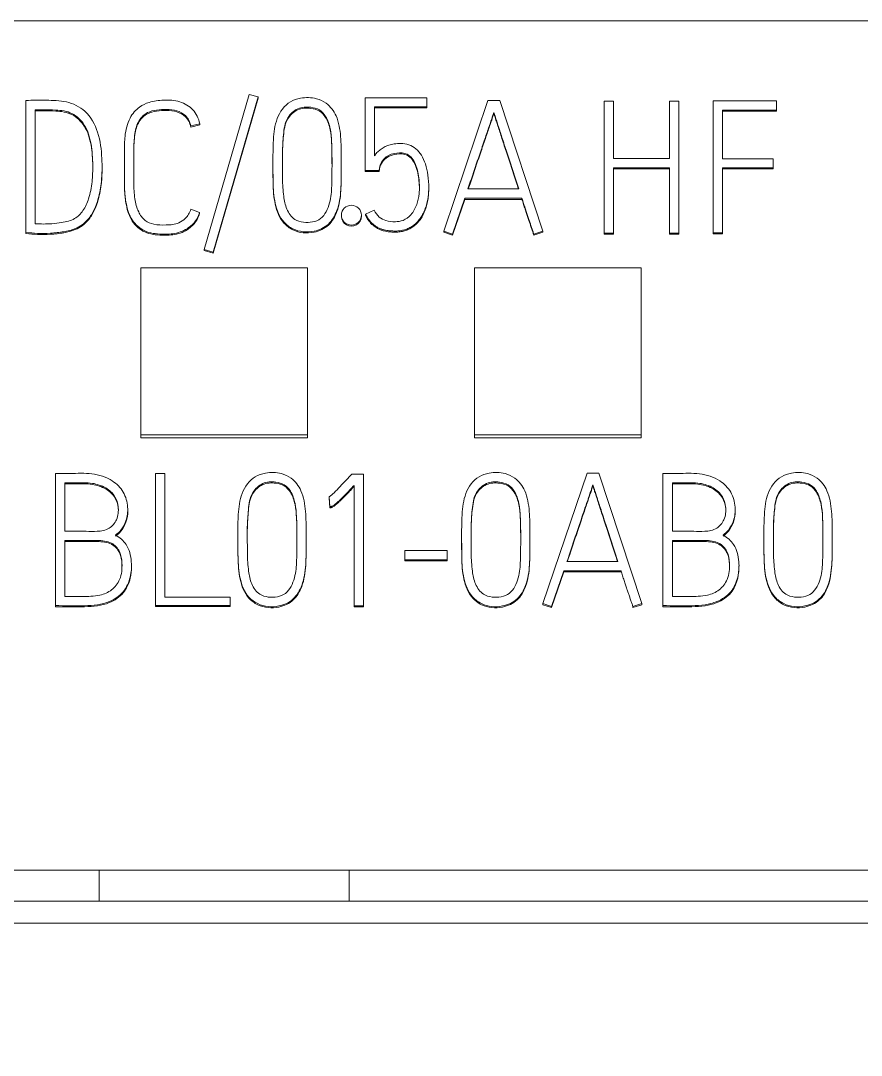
# Model space of a CAD drawing. Header units: millimetres. Extents: x 1359 to 3577, y 1333 to 3557.
# Drawn here: x 2816.33 to 2826.41, y 3317.68 to 3330.08 of the extents above; entities that cross this region are included whole.
import ezdxf

# ---------------------------------------------------------------- set-up
doc = ezdxf.new("R2010")
doc.units = ezdxf.units.MM
doc.set_wipeout_variables(frame=1)
doc.layers.add('000-PI-Oprema', color=30, linetype='Continuous', lineweight=5)
doc.layers.add('002-PI-Kabelska kanalica', color=150, linetype='Continuous')

# ---------------------------------------------------------------- blocks, each defined once
blk = doc.blocks.new('S7-1500 DQ HF - 6ES7522-1BL01-0AB0')
blk.add_wipeout([(0, 147), (34.8, 147), (34.8, 0), (0, 0)])
at = {"layer": '000-PI-Oprema', "color": 0, "linetype": 'ByBlock', "lineweight": 0}
for p, q in [((29.8, 147), (5, 147)), ((17.7, 146.116), (17.161, 144.256)), ((17.27, 144.226), (17.809, 146.086)), ((17.27, 144.213), (17.809, 146.073)), ((17.809, 146.086), (17.7, 146.116)), ((17.809, 146.086), (17.809, 146.073)), ((19.091, 146.076), (19.83, 146.076)), ((19.091, 145.205), (19.091, 146.076)), ((19.83, 146.076), (19.83, 145.966)), ((15.022, 146.044), (15.022, 144.463)), ((19.202, 145.966), (19.202, 145.381)), ((19.83, 145.966), (19.202, 145.966)), ((19.83, 145.954), (19.202, 145.954)), ((19.83, 145.966), (19.83, 145.954)), ((20.562, 146.042), (20.032, 144.477)), ((20.704, 146.042), (20.562, 146.042)), ((21.221, 144.477), (20.704, 146.042)), ((21.956, 146.037), (21.956, 144.454)), ((22.067, 146.037), (21.956, 146.037)), ((22.067, 145.35), (22.067, 146.037)), ((22.85, 146.037), (22.737, 146.037)), ((22.737, 146.037), (22.737, 145.35)), ((22.85, 144.454), (22.85, 146.037)), ((23.261, 146.039), (23.261, 144.457)), ((24.022, 146.039), (23.261, 146.039)), ((24.022, 145.927), (24.022, 146.039)), ((15.135, 145.931), (15.135, 144.567)), ((20.633, 145.901), (20.633, 145.888)), ((23.374, 145.346), (23.374, 145.927)), ((23.374, 145.927), (24.022, 145.927)), ((23.374, 145.914), (24.022, 145.914)), ((24.022, 145.927), (24.022, 145.914)), ((17.108, 145.764), (16.999, 145.738)), ((17.108, 145.751), (16.999, 145.725)), ((16.999, 145.738), (16.999, 145.725)), ((17.108, 145.764), (17.108, 145.751)), ((16.204, 145.403), (16.204, 145.39)), ((17.985, 145.332), (17.985, 145.32)), ((22.737, 145.35), (22.067, 145.35)), ((23.982, 145.346), (23.374, 145.346)), ((23.982, 145.236), (23.982, 145.346)), ((15.936, 145.226), (15.936, 145.239)), ((16.204, 145.268), (16.204, 145.28)), ((18.804, 145.289), (18.804, 145.301)), ((19.091, 145.205), (19.091, 145.192)), ((19.259, 145.205), (19.091, 145.205)), ((19.259, 145.205), (19.259, 145.192)), ((22.067, 145.238), (22.737, 145.238)), ((22.067, 144.454), (22.067, 145.238)), ((22.067, 145.225), (22.737, 145.225)), ((22.737, 145.238), (22.737, 144.454)), ((23.374, 144.457), (23.374, 145.236)), ((23.374, 145.236), (23.982, 145.236)), ((23.374, 145.223), (23.982, 145.223)), ((23.982, 145.236), (23.982, 145.223)), ((16.204, 145.103), (16.204, 145.09)), ((19.259, 145.192), (19.091, 145.192)), ((19.852, 144.986), (19.852, 144.999)), ((20.933, 144.983), (20.323, 144.983)), ((20.138, 144.441), (20.285, 144.871)), ((20.138, 144.429), (20.285, 144.858)), ((20.285, 144.871), (20.285, 144.858)), ((20.285, 144.871), (20.97, 144.871)), ((20.285, 144.858), (20.97, 144.858)), ((20.97, 144.871), (20.97, 144.858)), ((17.001, 144.741), (17.105, 144.703)), ((19.095, 144.683), (19.197, 144.729)), ((17.105, 144.703), (17.105, 144.691)), ((18.805, 144.669), (18.805, 144.656)), ((19.046, 144.656), (19.046, 144.669)), ((19.095, 144.683), (19.095, 144.67)), ((15.022, 144.463), (15.022, 144.451)), ((20.032, 144.477), (20.032, 144.464)), ((20.032, 144.477), (20.138, 144.441)), ((20.032, 144.464), (20.138, 144.429)), ((21.113, 144.441), (21.221, 144.477)), ((21.113, 144.429), (21.221, 144.464)), ((21.221, 144.477), (21.221, 144.464)), ((20.138, 144.441), (20.138, 144.429)), ((21.113, 144.441), (21.113, 144.429)), ((21.956, 144.454), (22.067, 144.454)), ((21.956, 144.454), (21.956, 144.442)), ((21.956, 144.442), (22.067, 144.442)), ((22.067, 144.454), (22.067, 144.442)), ((22.737, 144.454), (22.737, 144.442)), ((22.737, 144.454), (22.85, 144.454)), ((22.737, 144.442), (22.85, 144.442)), ((22.85, 144.454), (22.85, 144.442)), ((23.261, 144.457), (23.374, 144.457)), ((23.261, 144.457), (23.261, 144.444)), ((23.261, 144.444), (23.374, 144.444)), ((23.374, 144.457), (23.374, 144.444)), ((17.161, 144.256), (17.27, 144.226)), ((17.161, 144.256), (17.161, 144.244)), ((17.161, 144.244), (17.27, 144.213)), ((17.27, 144.226), (17.27, 144.213)), ((16.4, 144.036), (16.4, 142.037)), ((18.4, 144.036), (16.4, 144.036)), ((18.4, 142.037), (18.4, 144.036)), ((20.4, 144.036), (20.4, 142.037)), ((22.4, 144.036), (20.4, 144.036)), ((22.4, 142.037), (22.4, 144.036)), ((16.4, 142.037), (16.4, 141.999)), ((16.4, 142.037), (18.4, 142.037)), ((16.4, 141.999), (18.4, 141.999)), ((18.4, 142.037), (18.4, 141.999)), ((20.4, 142.037), (20.4, 141.999)), ((20.4, 142.037), (22.4, 142.037)), ((20.4, 141.999), (22.4, 141.999)), ((22.4, 142.037), (22.4, 141.999)), ((15.376, 139.989), (15.376, 141.574)), ((16.576, 141.574), (16.576, 139.991)), ((16.687, 141.574), (16.576, 141.574)), ((16.687, 140.092), (16.687, 141.574)), ((18.929, 141.567), (19.069, 141.567)), ((19.069, 141.567), (19.069, 139.987)), ((21.75, 141.578), (21.219, 140.013)), ((21.892, 141.578), (21.75, 141.578)), ((22.409, 140.013), (21.892, 141.578)), ((22.659, 139.989), (22.659, 141.574)), ((15.489, 141.461), (15.489, 140.88)), ((18.958, 139.987), (18.958, 141.431)), ((21.821, 141.437), (21.821, 141.424)), ((22.773, 141.461), (22.773, 140.88)), ((18.66, 141.292), (18.66, 141.28)), ((18.667, 141.175), (18.66, 141.292)), ((18.667, 141.162), (18.66, 141.28)), ((16.244, 141.125), (16.244, 141.146)), ((18.667, 141.175), (18.667, 141.162)), ((23.527, 141.125), (23.527, 141.146)), ((15.489, 140.77), (15.489, 140.099)), ((17.564, 140.84), (17.564, 140.827)), ((18.383, 140.796), (18.383, 140.809)), ((20.247, 140.84), (20.247, 140.827)), ((21.066, 140.796), (21.066, 140.809)), ((22.773, 140.77), (22.773, 140.099)), ((23.871, 140.84), (23.871, 140.827)), ((24.69, 140.796), (24.69, 140.809)), ((19.566, 140.651), (19.566, 140.539)), ((20.072, 140.651), (19.566, 140.651)), ((20.072, 140.539), (20.072, 140.651)), ((19.566, 140.539), (20.072, 140.539)), ((19.566, 140.539), (19.566, 140.526)), ((19.566, 140.526), (20.072, 140.526)), ((20.072, 140.539), (20.072, 140.526)), ((22.12, 140.519), (21.51, 140.519)), ((16.289, 140.453), (16.289, 140.466)), ((21.326, 139.978), (21.472, 140.407)), ((21.326, 139.965), (21.472, 140.394)), ((21.472, 140.407), (21.472, 140.394)), ((21.472, 140.407), (22.158, 140.407)), ((21.472, 140.394), (22.158, 140.394)), ((22.158, 140.407), (22.158, 140.394)), ((23.572, 140.453), (23.572, 140.466)), ((17.47, 140.092), (16.687, 140.092)), ((17.47, 139.991), (17.47, 140.092)), ((21.219, 140.013), (21.219, 140)), ((21.219, 140.013), (21.326, 139.978)), ((21.219, 140), (21.326, 139.965)), ((22.3, 139.978), (22.409, 140.013)), ((22.3, 139.965), (22.409, 140)), ((22.409, 140.013), (22.409, 140)), ((15.376, 139.989), (15.376, 139.976)), ((16.576, 139.991), (16.576, 139.978)), ((16.576, 139.991), (17.47, 139.991)), ((16.576, 139.978), (17.47, 139.978)), ((17.47, 139.991), (17.47, 139.978)), ((18.958, 139.987), (18.958, 139.974)), ((19.069, 139.987), (18.958, 139.987)), ((19.069, 139.974), (18.958, 139.974)), ((19.069, 139.987), (19.069, 139.974)), ((21.326, 139.978), (21.326, 139.965)), ((22.298, 139.972), (22.3, 139.965)), ((22.3, 139.978), (22.3, 139.965)), ((22.659, 139.989), (22.659, 139.976)), ((29.8, 136.817), (5, 136.817)), ((15.9, 136.817), (15.9, 136.449)), ((18.9, 136.817), (18.9, 136.449)), ((29.9, 136.449), (4.9, 136.449)), ((29.9, 136.185), (4.9, 136.185))]:
    blk.add_line(p, q, dxfattribs=at)
blk.add_ellipse((18.925, 144.669), major_axis=(-0.12, 0), ratio=0.991902, dxfattribs=at)
blk.add_ellipse((18.925, 144.656), major_axis=(-0.12, 0), ratio=0.991902, start_param=0, end_param=3.141593, dxfattribs=at)
for points, knots in [([(18.315, 146.071), (18.272, 146.063), (18.148, 146.022), (18.014, 145.83), (17.982, 145.533), (17.986, 145.236), (17.985, 144.981), (18.015, 144.771), (18.075, 144.606), (18.257, 144.472), (18.46, 144.453), (18.663, 144.548), (18.773, 144.741), (18.804, 144.975), (18.804, 145.23), (18.805, 145.484), (18.793, 145.697), (18.741, 145.882), (18.649, 146.008), (18.489, 146.08), (18.379, 146.082), (18.315, 146.071)], [0, 0, 0, 0, 0.03125, 0.09375, 0.15625, 0.25, 0.3125, 0.34375, 0.40625, 0.4375, 0.5, 0.546875, 0.59375, 0.65625, 0.71875, 0.78125, 0.84375, 0.875, 0.921875, 0.953125, 1, 1, 1, 1]), ([(15.022, 144.463), (15.069, 144.457), (15.167, 144.449), (15.319, 144.45), (15.471, 144.467), (15.632, 144.505), (15.766, 144.599), (15.845, 144.735), (15.901, 144.889), (15.937, 145.094), (15.938, 145.362), (15.905, 145.657), (15.763, 145.925), (15.513, 146.045), (15.265, 146.045), (15.103, 146.048), (15.022, 146.044)], [0, 0, 0, 0, 0.048928, 0.10152, 0.156673, 0.206259, 0.270351, 0.31956, 0.366981, 0.439378, 0.534587, 0.645045, 0.746603, 0.832762, 0.916147, 1, 1, 1, 1]), ([(17.105, 144.703), (17.098, 144.678), (17.072, 144.615), (16.986, 144.514), (16.833, 144.443), (16.643, 144.438), (16.443, 144.459), (16.282, 144.604), (16.22, 144.8), (16.201, 145.009), (16.205, 145.22), (16.204, 145.425), (16.206, 145.63), (16.249, 145.824), (16.366, 145.965), (16.513, 146.033), (16.679, 146.053), (16.867, 146.044), (17.041, 145.942), (17.093, 145.832), (17.108, 145.764)], [0, 0, 0, 0, 0.023749, 0.063372, 0.118592, 0.172501, 0.236244, 0.297229, 0.359591, 0.421629, 0.490644, 0.554667, 0.610982, 0.680492, 0.733777, 0.772528, 0.826559, 0.886213, 0.942216, 1, 1, 1, 1]), ([(18.541, 145.93), (18.511, 145.948), (18.423, 145.971), (18.277, 145.963), (18.134, 145.829), (18.109, 145.63), (18.096, 145.424), (18.099, 145.246), (18.099, 145.071), (18.108, 144.913), (18.141, 144.74), (18.225, 144.615), (18.385, 144.57), (18.577, 144.597), (18.678, 144.818), (18.693, 145.055), (18.693, 145.304), (18.692, 145.531), (18.676, 145.707), (18.633, 145.842), (18.571, 145.911), (18.541, 145.93)], [0, 0, 0, 0, 0.03125, 0.078125, 0.125, 0.1875, 0.25, 0.3125, 0.34375, 0.40625, 0.453125, 0.5, 0.53125, 0.59375, 0.65625, 0.71875, 0.8125, 0.875, 0.921875, 0.96875, 1, 1, 1, 1]), ([(18.541, 145.917), (18.511, 145.936), (18.423, 145.958), (18.277, 145.951), (18.134, 145.816), (18.109, 145.618), (18.099, 145.454), (18.098, 145.357), (18.098, 145.33)], [0, 0, 0, 0, 0.114194, 0.285486, 0.456777, 0.685166, 0.913555, 1, 1, 1, 1]), ([(15.135, 144.567), (15.201, 144.562), (15.307, 144.562), (15.466, 144.581), (15.607, 144.611), (15.72, 144.725), (15.786, 144.88), (15.822, 145.067), (15.827, 145.287), (15.814, 145.519), (15.747, 145.746), (15.585, 145.907), (15.393, 145.933), (15.246, 145.931), (15.164, 145.932), (15.135, 145.931)], [0, 0, 0, 0, 0.085013, 0.135874, 0.205821, 0.265138, 0.333279, 0.422662, 0.50952, 0.618636, 0.722487, 0.80996, 0.894466, 0.962458, 1, 1, 1, 1]), ([(15.825, 145.221), (15.825, 145.233), (15.824, 145.33), (15.814, 145.506), (15.747, 145.733), (15.585, 145.894), (15.393, 145.921), (15.246, 145.918), (15.164, 145.919), (15.135, 145.919)], [0, 0, 0, 0, 0.030851, 0.246457, 0.451657, 0.624495, 0.791473, 0.92582, 1, 1, 1, 1]), ([(16.999, 145.738), (16.988, 145.789), (16.952, 145.865), (16.833, 145.93), (16.711, 145.938), (16.592, 145.932), (16.469, 145.905), (16.365, 145.801), (16.32, 145.635), (16.317, 145.454), (16.318, 145.258), (16.316, 145.065), (16.321, 144.875), (16.362, 144.717), (16.441, 144.599), (16.567, 144.55), (16.706, 144.55), (16.841, 144.559), (16.949, 144.634), (16.986, 144.696), (17.001, 144.741)], [0, 0, 0, 0, 0.052928, 0.097969, 0.144851, 0.190624, 0.232935, 0.284925, 0.348337, 0.424764, 0.49245, 0.572241, 0.64631, 0.708712, 0.757514, 0.801091, 0.856423, 0.915681, 0.949914, 1, 1, 1, 1]), ([(16.999, 145.725), (16.988, 145.776), (16.952, 145.852), (16.833, 145.917), (16.711, 145.926), (16.592, 145.919), (16.469, 145.892), (16.365, 145.789), (16.32, 145.623), (16.317, 145.441), (16.318, 145.271), (16.317, 145.167), (16.317, 145.122)], [0, 0, 0, 0, 0.097342, 0.180178, 0.266401, 0.350584, 0.428399, 0.524015, 0.640638, 0.781197, 0.905681, 1, 1, 1, 1]), ([(18.693, 145.243), (18.693, 145.27), (18.693, 145.369), (18.692, 145.518), (18.676, 145.694), (18.633, 145.83), (18.571, 145.899), (18.541, 145.917)], [0, 0, 0, 0, 0.115044, 0.410029, 0.631268, 0.852507, 1, 1, 1, 1]), ([(20.323, 144.983), (20.333, 145.015), (20.355, 145.081), (20.389, 145.179), (20.422, 145.278), (20.455, 145.375), (20.487, 145.468), (20.517, 145.556), (20.545, 145.638), (20.57, 145.712), (20.592, 145.777), (20.61, 145.831), (20.623, 145.871), (20.63, 145.892), (20.633, 145.901)], [0, 0, 0, 0, 0.106118, 0.213594, 0.322428, 0.429305, 0.530911, 0.627246, 0.716632, 0.797389, 0.869519, 0.929228, 0.972722, 1, 1, 1, 1]), ([(20.327, 144.983), (20.336, 145.011), (20.357, 145.072), (20.389, 145.167), (20.422, 145.266), (20.455, 145.363), (20.487, 145.456), (20.517, 145.544), (20.545, 145.625), (20.57, 145.699), (20.592, 145.764), (20.61, 145.818), (20.623, 145.858), (20.63, 145.88), (20.633, 145.888)], [0, 0, 0, 0, 0.09357, 0.202554, 0.312916, 0.421294, 0.524326, 0.622014, 0.712654, 0.794544, 0.867687, 0.928234, 0.972339, 1, 1, 1, 1]), ([(20.633, 145.901), (20.636, 145.892), (20.643, 145.871), (20.656, 145.831), (20.673, 145.777), (20.694, 145.712), (20.718, 145.638), (20.745, 145.556), (20.774, 145.468), (20.804, 145.375), (20.836, 145.278), (20.869, 145.179), (20.901, 145.081), (20.922, 145.015), (20.933, 144.983)], [0, 0, 0, 0, 0.027336, 0.070868, 0.130595, 0.202708, 0.283396, 0.372662, 0.4689, 0.570509, 0.677489, 0.786433, 0.893936, 1, 1, 1, 1]), ([(20.633, 145.888), (20.636, 145.88), (20.643, 145.858), (20.656, 145.818), (20.673, 145.764), (20.694, 145.699), (20.718, 145.625), (20.745, 145.544), (20.774, 145.456), (20.804, 145.363), (20.836, 145.266), (20.869, 145.167), (20.9, 145.072), (20.92, 145.011), (20.929, 144.983)], [0, 0, 0, 0, 0.02772, 0.071862, 0.132428, 0.205553, 0.287375, 0.377893, 0.475483, 0.578518, 0.686999, 0.797473, 0.906485, 1, 1, 1, 1]), ([(19.202, 145.381), (19.206, 145.387), (19.216, 145.4), (19.232, 145.419), (19.25, 145.436), (19.271, 145.453), (19.293, 145.469), (19.317, 145.484), (19.344, 145.497), (19.373, 145.508), (19.405, 145.517), (19.44, 145.524), (19.477, 145.528), (19.536, 145.53), (19.616, 145.519), (19.704, 145.469), (19.771, 145.387), (19.819, 145.278), (19.847, 145.143), (19.854, 145.019), (19.85, 144.916), (19.84, 144.845), (19.823, 144.779), (19.801, 144.718), (19.774, 144.664), (19.741, 144.616), (19.704, 144.574), (19.662, 144.54), (19.615, 144.512), (19.564, 144.493), (19.51, 144.481), (19.467, 144.478), (19.433, 144.479), (19.409, 144.48), (19.38, 144.482), (19.349, 144.485), (19.316, 144.493), (19.282, 144.503), (19.247, 144.518), (19.213, 144.539), (19.179, 144.564), (19.147, 144.596), (19.118, 144.637), (19.103, 144.667), (19.095, 144.683)], [0, 0, 0, 0, 0.010575, 0.021534, 0.032937, 0.044729, 0.056875, 0.069452, 0.0826, 0.096505, 0.111279, 0.126985, 0.143702, 0.161538, 0.205913, 0.248141, 0.293825, 0.346182, 0.40699, 0.478261, 0.512629, 0.544859, 0.575282, 0.604004, 0.631084, 0.6569, 0.681684, 0.705765, 0.729734, 0.753772, 0.778045, 0.803118, 0.812005, 0.822876, 0.835737, 0.849942, 0.864952, 0.880894, 0.897668, 0.915306, 0.934053, 0.954105, 0.975931, 1, 1, 1, 1]), ([(19.197, 144.729), (19.213, 144.696), (19.251, 144.645), (19.345, 144.595), (19.445, 144.587), (19.555, 144.601), (19.652, 144.675), (19.714, 144.793), (19.745, 144.938), (19.739, 145.102), (19.711, 145.268), (19.616, 145.415), (19.464, 145.421), (19.351, 145.385), (19.275, 145.301), (19.26, 145.242), (19.259, 145.205)], [0, 0, 0, 0, 0.059022, 0.110017, 0.175174, 0.228533, 0.294979, 0.374406, 0.452147, 0.547151, 0.653629, 0.744768, 0.81483, 0.893356, 0.941956, 1, 1, 1, 1]), ([(19.741, 144.983), (19.741, 145.016), (19.735, 145.111), (19.711, 145.255), (19.616, 145.402), (19.464, 145.408), (19.351, 145.372), (19.275, 145.288), (19.26, 145.229), (19.259, 145.192)], [0, 0, 0, 0, 0.110862, 0.319923, 0.498869, 0.636431, 0.790612, 0.886035, 1, 1, 1, 1]), ([(15.022, 144.451), (15.069, 144.445), (15.167, 144.436), (15.319, 144.437), (15.471, 144.455), (15.632, 144.492), (15.766, 144.587), (15.845, 144.723), (15.901, 144.876), (15.931, 145.045), (15.936, 145.171), (15.936, 145.226)], [0, 0, 0, 0, 0.098443, 0.204258, 0.315227, 0.414995, 0.543949, 0.642959, 0.738369, 0.884032, 1, 1, 1, 1]), ([(17.985, 145.32), (17.985, 145.273), (17.986, 145.142), (17.985, 144.968), (18.015, 144.758), (18.075, 144.593), (18.257, 144.459), (18.46, 144.441), (18.663, 144.535), (18.773, 144.729), (18.804, 144.962), (18.804, 145.156), (18.804, 145.265), (18.804, 145.289)], [0, 0, 0, 0, 0.065476, 0.18556, 0.245602, 0.365686, 0.425728, 0.545812, 0.635875, 0.725938, 0.846022, 0.966106, 1, 1, 1, 1]), ([(17.105, 144.691), (17.098, 144.665), (17.072, 144.602), (16.986, 144.502), (16.833, 144.43), (16.643, 144.426), (16.443, 144.446), (16.282, 144.592), (16.22, 144.787), (16.205, 144.955), (16.204, 145.056), (16.204, 145.09)], [0, 0, 0, 0, 0.052439, 0.139927, 0.261857, 0.380889, 0.521635, 0.656293, 0.793992, 0.930972, 1, 1, 1, 1]), ([(19.852, 144.986), (19.852, 144.984), (19.852, 144.956), (19.85, 144.904), (19.84, 144.832), (19.823, 144.766), (19.801, 144.706), (19.774, 144.651), (19.741, 144.603), (19.704, 144.561), (19.662, 144.527), (19.615, 144.5), (19.564, 144.48), (19.51, 144.468), (19.467, 144.465), (19.433, 144.466), (19.409, 144.467), (19.38, 144.469), (19.349, 144.472), (19.316, 144.48), (19.282, 144.491), (19.247, 144.506), (19.213, 144.526), (19.179, 144.551), (19.147, 144.584), (19.118, 144.624), (19.103, 144.654), (19.095, 144.67)], [0, 0, 0, 0, 0.006507, 0.07195, 0.133322, 0.191255, 0.245946, 0.297513, 0.346671, 0.393864, 0.439719, 0.485361, 0.531134, 0.577354, 0.625098, 0.642021, 0.662722, 0.687212, 0.714261, 0.742843, 0.773199, 0.80514, 0.838725, 0.874425, 0.912607, 0.954167, 1, 1, 1, 1]), ([(20.97, 144.871), (20.977, 144.851), (20.989, 144.812), (21.007, 144.755), (21.024, 144.702), (21.041, 144.653), (21.056, 144.609), (21.071, 144.565), (21.086, 144.523), (21.1, 144.482), (21.108, 144.454), (21.113, 144.441)], [0, 0, 0, 0, 0.138948, 0.27018, 0.393699, 0.508312, 0.612826, 0.707241, 0.810993, 0.908573, 1, 1, 1, 1]), ([(20.97, 144.858), (20.977, 144.838), (20.989, 144.799), (21.007, 144.742), (21.024, 144.69), (21.041, 144.641), (21.056, 144.596), (21.071, 144.553), (21.086, 144.511), (21.1, 144.469), (21.108, 144.442), (21.113, 144.429)], [0, 0, 0, 0, 0.138948, 0.27018, 0.393699, 0.508312, 0.612826, 0.707241, 0.810993, 0.908573, 1, 1, 1, 1]), ([(15.376, 141.574), (15.435, 141.574), (15.581, 141.571), (15.814, 141.585), (16.049, 141.513), (16.204, 141.357), (16.254, 141.177), (16.236, 141.015), (16.173, 140.901), (16.122, 140.852), (16.097, 140.834)], [0, 0, 0, 0, 0.121799, 0.300471, 0.478612, 0.608153, 0.736749, 0.853072, 0.938599, 1, 1, 1, 1]), ([(17.894, 141.578), (17.851, 141.57), (17.727, 141.53), (17.593, 141.338), (17.561, 141.04), (17.565, 140.744), (17.565, 140.488), (17.594, 140.278), (17.654, 140.113), (17.836, 139.979), (18.039, 139.961), (18.242, 140.055), (18.352, 140.249), (18.383, 140.482), (18.383, 140.737), (18.384, 140.991), (18.372, 141.204), (18.32, 141.389), (18.228, 141.515), (18.068, 141.588), (17.958, 141.59), (17.894, 141.578)], [0, 0, 0, 0, 0.03125, 0.09375, 0.15625, 0.25, 0.3125, 0.34375, 0.40625, 0.4375, 0.5, 0.546875, 0.59375, 0.65625, 0.71875, 0.78125, 0.84375, 0.875, 0.921875, 0.953125, 1, 1, 1, 1]), ([(18.66, 141.292), (18.68, 141.308), (18.725, 141.348), (18.791, 141.417), (18.862, 141.493), (18.908, 141.543), (18.929, 141.567)], [0, 0, 0, 0, 0.194145, 0.465142, 0.75263, 1, 1, 1, 1]), ([(20.577, 141.578), (20.534, 141.57), (20.41, 141.53), (20.276, 141.338), (20.244, 141.04), (20.248, 140.744), (20.247, 140.488), (20.277, 140.278), (20.337, 140.113), (20.519, 139.979), (20.721, 139.961), (20.925, 140.055), (21.035, 140.249), (21.066, 140.482), (21.066, 140.737), (21.067, 140.991), (21.055, 141.204), (21.003, 141.389), (20.911, 141.515), (20.751, 141.588), (20.641, 141.59), (20.577, 141.578)], [0, 0, 0, 0, 0.03125, 0.09375, 0.15625, 0.25, 0.3125, 0.34375, 0.40625, 0.4375, 0.5, 0.546875, 0.59375, 0.65625, 0.71875, 0.78125, 0.84375, 0.875, 0.921875, 0.953125, 1, 1, 1, 1]), ([(22.659, 141.574), (22.719, 141.574), (22.865, 141.571), (23.097, 141.585), (23.332, 141.513), (23.487, 141.357), (23.537, 141.177), (23.519, 141.015), (23.456, 140.901), (23.405, 140.852), (23.381, 140.834)], [0, 0, 0, 0, 0.121799, 0.300471, 0.478612, 0.608153, 0.736749, 0.853072, 0.938599, 1, 1, 1, 1]), ([(24.201, 141.578), (24.158, 141.57), (24.034, 141.53), (23.9, 141.338), (23.868, 141.04), (23.872, 140.744), (23.871, 140.488), (23.901, 140.278), (23.961, 140.113), (24.143, 139.979), (24.345, 139.961), (24.549, 140.055), (24.659, 140.249), (24.69, 140.482), (24.69, 140.737), (24.691, 140.991), (24.679, 141.204), (24.626, 141.389), (24.535, 141.515), (24.375, 141.588), (24.264, 141.59), (24.201, 141.578)], [0, 0, 0, 0, 0.03125, 0.09375, 0.15625, 0.25, 0.3125, 0.34375, 0.40625, 0.4375, 0.5, 0.546875, 0.59375, 0.65625, 0.71875, 0.78125, 0.84375, 0.875, 0.921875, 0.953125, 1, 1, 1, 1]), ([(15.489, 140.88), (15.538, 140.88), (15.623, 140.88), (15.753, 140.881), (15.882, 140.876), (16.026, 140.899), (16.125, 141.022), (16.14, 141.165), (16.097, 141.308), (15.981, 141.413), (15.808, 141.468), (15.64, 141.46), (15.53, 141.462), (15.489, 141.461)], [0, 0, 0, 0, 0.089881, 0.159215, 0.241238, 0.333496, 0.41712, 0.515535, 0.593949, 0.688978, 0.794399, 0.924872, 1, 1, 1, 1]), ([(16.132, 141.124), (16.132, 141.137), (16.128, 141.192), (16.097, 141.295), (15.981, 141.401), (15.808, 141.455), (15.64, 141.447), (15.53, 141.449), (15.489, 141.449)], [0, 0, 0, 0, 0.046506, 0.200835, 0.387866, 0.595348, 0.852137, 1, 1, 1, 1]), ([(18.12, 141.437), (18.09, 141.456), (18.002, 141.478), (17.856, 141.471), (17.713, 141.336), (17.688, 141.138), (17.675, 140.931), (17.678, 140.754), (17.678, 140.579), (17.687, 140.42), (17.72, 140.247), (17.804, 140.123), (17.964, 140.077), (18.156, 140.105), (18.257, 140.325), (18.272, 140.562), (18.272, 140.811), (18.271, 141.038), (18.255, 141.214), (18.212, 141.35), (18.15, 141.419), (18.12, 141.437)], [0, 0, 0, 0, 0.03125, 0.078125, 0.125, 0.1875, 0.25, 0.3125, 0.34375, 0.40625, 0.453125, 0.5, 0.53125, 0.59375, 0.65625, 0.71875, 0.8125, 0.875, 0.921875, 0.96875, 1, 1, 1, 1]), ([(18.12, 141.424), (18.09, 141.443), (18.002, 141.466), (17.856, 141.458), (17.713, 141.324), (17.688, 141.125), (17.678, 140.961), (17.677, 140.864), (17.677, 140.838)], [0, 0, 0, 0, 0.114194, 0.285486, 0.456777, 0.685166, 0.913555, 1, 1, 1, 1]), ([(18.272, 140.75), (18.272, 140.778), (18.272, 140.876), (18.271, 141.026), (18.255, 141.201), (18.212, 141.337), (18.15, 141.406), (18.12, 141.424)], [0, 0, 0, 0, 0.115044, 0.410029, 0.631268, 0.852507, 1, 1, 1, 1]), ([(18.958, 141.431), (18.94, 141.411), (18.907, 141.376), (18.861, 141.328), (18.822, 141.288), (18.789, 141.256), (18.761, 141.231), (18.738, 141.21), (18.719, 141.196), (18.704, 141.185), (18.692, 141.18), (18.682, 141.177), (18.674, 141.176), (18.67, 141.175), (18.667, 141.175)], [0, 0, 0, 0, 0.200504, 0.370797, 0.510902, 0.6264, 0.722885, 0.800448, 0.861213, 0.907383, 0.939504, 0.963232, 0.983337, 1, 1, 1, 1]), ([(18.958, 141.418), (18.94, 141.399), (18.907, 141.363), (18.861, 141.315), (18.822, 141.276), (18.789, 141.244), (18.761, 141.218), (18.738, 141.198), (18.719, 141.183), (18.704, 141.173), (18.692, 141.167), (18.682, 141.164), (18.674, 141.163), (18.67, 141.162), (18.667, 141.162)], [0, 0, 0, 0, 0.200504, 0.370797, 0.510902, 0.6264, 0.722885, 0.800448, 0.861213, 0.907383, 0.939504, 0.963232, 0.983337, 1, 1, 1, 1]), ([(20.803, 141.437), (20.773, 141.456), (20.685, 141.478), (20.539, 141.471), (20.396, 141.336), (20.371, 141.138), (20.358, 140.931), (20.361, 140.754), (20.361, 140.579), (20.37, 140.42), (20.403, 140.247), (20.487, 140.123), (20.647, 140.077), (20.839, 140.105), (20.94, 140.325), (20.955, 140.562), (20.955, 140.811), (20.954, 141.038), (20.938, 141.214), (20.895, 141.35), (20.833, 141.419), (20.803, 141.437)], [0, 0, 0, 0, 0.03125, 0.078125, 0.125, 0.1875, 0.25, 0.3125, 0.34375, 0.40625, 0.453125, 0.5, 0.53125, 0.59375, 0.65625, 0.71875, 0.8125, 0.875, 0.921875, 0.96875, 1, 1, 1, 1]), ([(20.803, 141.424), (20.773, 141.443), (20.685, 141.466), (20.539, 141.458), (20.396, 141.324), (20.371, 141.125), (20.361, 140.961), (20.36, 140.864), (20.36, 140.838)], [0, 0, 0, 0, 0.114194, 0.285486, 0.456777, 0.685166, 0.913555, 1, 1, 1, 1]), ([(20.955, 140.75), (20.955, 140.778), (20.955, 140.876), (20.954, 141.026), (20.938, 141.201), (20.895, 141.337), (20.833, 141.406), (20.803, 141.424)], [0, 0, 0, 0, 0.115044, 0.410029, 0.631268, 0.852507, 1, 1, 1, 1]), ([(21.51, 140.519), (21.521, 140.552), (21.543, 140.617), (21.576, 140.716), (21.61, 140.815), (21.642, 140.912), (21.674, 141.005), (21.704, 141.093), (21.732, 141.174), (21.758, 141.248), (21.779, 141.313), (21.797, 141.367), (21.811, 141.407), (21.818, 141.429), (21.821, 141.437)], [0, 0, 0, 0, 0.106118, 0.213594, 0.322428, 0.429305, 0.530911, 0.627246, 0.716632, 0.797389, 0.869519, 0.929228, 0.972722, 1, 1, 1, 1]), ([(21.514, 140.519), (21.524, 140.547), (21.544, 140.609), (21.576, 140.703), (21.61, 140.802), (21.642, 140.899), (21.674, 140.992), (21.704, 141.08), (21.732, 141.161), (21.758, 141.236), (21.779, 141.301), (21.797, 141.354), (21.811, 141.394), (21.818, 141.416), (21.821, 141.424)], [0, 0, 0, 0, 0.09357, 0.202554, 0.312916, 0.421294, 0.524326, 0.622014, 0.712654, 0.794544, 0.867687, 0.928234, 0.972339, 1, 1, 1, 1]), ([(21.821, 141.437), (21.823, 141.429), (21.83, 141.407), (21.843, 141.367), (21.861, 141.313), (21.882, 141.248), (21.906, 141.174), (21.932, 141.093), (21.961, 141.005), (21.992, 140.912), (22.024, 140.815), (22.056, 140.716), (22.089, 140.617), (22.11, 140.552), (22.12, 140.519)], [0, 0, 0, 0, 0.027336, 0.070868, 0.130595, 0.202708, 0.283396, 0.372662, 0.4689, 0.570509, 0.677489, 0.786433, 0.893936, 1, 1, 1, 1]), ([(21.821, 141.424), (21.823, 141.416), (21.83, 141.394), (21.843, 141.354), (21.861, 141.301), (21.882, 141.236), (21.906, 141.161), (21.932, 141.08), (21.961, 140.992), (21.992, 140.899), (22.024, 140.802), (22.056, 140.703), (22.087, 140.609), (22.107, 140.548), (22.116, 140.519)], [0, 0, 0, 0, 0.02772, 0.071862, 0.132428, 0.205553, 0.287375, 0.377893, 0.475483, 0.578518, 0.686999, 0.797473, 0.906485, 1, 1, 1, 1]), ([(22.773, 140.88), (22.821, 140.88), (22.906, 140.88), (23.036, 140.881), (23.165, 140.876), (23.31, 140.899), (23.408, 141.022), (23.423, 141.165), (23.38, 141.308), (23.264, 141.413), (23.091, 141.468), (22.923, 141.46), (22.813, 141.462), (22.773, 141.461)], [0, 0, 0, 0, 0.089881, 0.159215, 0.241238, 0.333496, 0.41712, 0.515535, 0.593949, 0.688978, 0.794399, 0.924872, 1, 1, 1, 1]), ([(23.415, 141.124), (23.415, 141.137), (23.411, 141.192), (23.38, 141.295), (23.264, 141.401), (23.091, 141.455), (22.923, 141.447), (22.813, 141.449), (22.773, 141.449)], [0, 0, 0, 0, 0.046506, 0.200835, 0.387866, 0.595348, 0.852137, 1, 1, 1, 1]), ([(24.427, 141.437), (24.397, 141.456), (24.308, 141.478), (24.163, 141.471), (24.02, 141.336), (23.995, 141.138), (23.982, 140.931), (23.985, 140.754), (23.985, 140.579), (23.994, 140.42), (24.027, 140.247), (24.111, 140.123), (24.271, 140.077), (24.463, 140.105), (24.564, 140.325), (24.579, 140.562), (24.579, 140.811), (24.577, 141.038), (24.562, 141.214), (24.518, 141.35), (24.457, 141.419), (24.427, 141.437)], [0, 0, 0, 0, 0.03125, 0.078125, 0.125, 0.1875, 0.25, 0.3125, 0.34375, 0.40625, 0.453125, 0.5, 0.53125, 0.59375, 0.65625, 0.71875, 0.8125, 0.875, 0.921875, 0.96875, 1, 1, 1, 1]), ([(24.427, 141.424), (24.397, 141.443), (24.308, 141.466), (24.163, 141.458), (24.02, 141.324), (23.995, 141.125), (23.985, 140.961), (23.984, 140.864), (23.984, 140.838)], [0, 0, 0, 0, 0.114194, 0.285486, 0.456777, 0.685166, 0.913555, 1, 1, 1, 1]), ([(24.579, 140.75), (24.579, 140.778), (24.579, 140.876), (24.577, 141.026), (24.562, 141.201), (24.518, 141.337), (24.457, 141.406), (24.427, 141.424)], [0, 0, 0, 0, 0.115044, 0.410029, 0.631268, 0.852507, 1, 1, 1, 1]), ([(16.244, 141.128), (16.245, 141.081), (16.231, 140.993), (16.173, 140.888), (16.122, 140.84), (16.097, 140.821)], [0, 0, 0, 0, 0.39415, 0.746816, 1, 1, 1, 1]), ([(23.527, 141.128), (23.528, 141.081), (23.514, 140.993), (23.456, 140.888), (23.405, 140.84), (23.381, 140.821)], [0, 0, 0, 0, 0.39415, 0.746816, 1, 1, 1, 1]), ([(16.097, 140.834), (16.151, 140.804), (16.249, 140.722), (16.297, 140.525), (16.283, 140.328), (16.204, 140.141), (16.044, 140.037), (15.879, 139.993), (15.719, 139.987), (15.55, 139.989), (15.434, 139.989), (15.376, 139.989)], [0, 0, 0, 0, 0.103943, 0.238103, 0.352261, 0.47238, 0.599265, 0.688206, 0.785795, 0.892897, 1, 1, 1, 1]), ([(15.489, 140.099), (15.529, 140.099), (15.632, 140.099), (15.773, 140.097), (15.926, 140.113), (16.06, 140.168), (16.169, 140.31), (16.181, 140.48), (16.16, 140.641), (16.046, 140.761), (15.869, 140.773), (15.684, 140.769), (15.554, 140.77), (15.489, 140.77)], [0, 0, 0, 0, 0.066156, 0.175169, 0.23737, 0.32413, 0.412445, 0.52466, 0.605148, 0.683631, 0.78156, 0.89078, 1, 1, 1, 1]), ([(16.175, 140.45), (16.175, 140.462), (16.174, 140.522), (16.16, 140.628), (16.046, 140.749), (15.869, 140.76), (15.684, 140.757), (15.554, 140.757), (15.489, 140.757)], [0, 0, 0, 0, 0.039686, 0.202294, 0.36085, 0.558693, 0.779347, 1, 1, 1, 1]), ([(17.564, 140.827), (17.564, 140.781), (17.565, 140.65), (17.565, 140.476), (17.594, 140.266), (17.654, 140.101), (17.836, 139.966), (18.039, 139.948), (18.242, 140.043), (18.352, 140.236), (18.383, 140.47), (18.383, 140.663), (18.383, 140.772), (18.383, 140.796)], [0, 0, 0, 0, 0.065476, 0.18556, 0.245602, 0.365686, 0.425728, 0.545812, 0.635875, 0.725938, 0.846022, 0.966106, 1, 1, 1, 1]), ([(20.247, 140.827), (20.247, 140.781), (20.248, 140.65), (20.247, 140.476), (20.277, 140.266), (20.337, 140.101), (20.519, 139.966), (20.721, 139.948), (20.925, 140.043), (21.035, 140.236), (21.066, 140.47), (21.066, 140.663), (21.066, 140.772), (21.066, 140.796)], [0, 0, 0, 0, 0.065476, 0.18556, 0.245602, 0.365686, 0.425728, 0.545812, 0.635875, 0.725938, 0.846022, 0.966106, 1, 1, 1, 1]), ([(23.381, 140.834), (23.434, 140.804), (23.532, 140.722), (23.58, 140.525), (23.567, 140.328), (23.487, 140.141), (23.327, 140.037), (23.162, 139.993), (23.002, 139.987), (22.834, 139.989), (22.717, 139.989), (22.659, 139.989)], [0, 0, 0, 0, 0.103943, 0.238103, 0.352261, 0.47238, 0.599265, 0.688206, 0.785795, 0.892897, 1, 1, 1, 1]), ([(22.773, 140.099), (22.812, 140.099), (22.916, 140.099), (23.056, 140.097), (23.209, 140.113), (23.343, 140.168), (23.452, 140.31), (23.464, 140.48), (23.443, 140.641), (23.329, 140.761), (23.152, 140.773), (22.967, 140.769), (22.837, 140.77), (22.773, 140.77)], [0, 0, 0, 0, 0.066156, 0.175169, 0.23737, 0.32413, 0.412445, 0.52466, 0.605148, 0.683631, 0.78156, 0.89078, 1, 1, 1, 1]), ([(23.458, 140.45), (23.458, 140.462), (23.457, 140.522), (23.443, 140.628), (23.329, 140.749), (23.152, 140.76), (22.967, 140.757), (22.837, 140.757), (22.773, 140.757)], [0, 0, 0, 0, 0.039686, 0.202294, 0.36085, 0.558693, 0.779347, 1, 1, 1, 1]), ([(23.871, 140.827), (23.871, 140.781), (23.872, 140.65), (23.871, 140.476), (23.901, 140.266), (23.961, 140.101), (24.143, 139.966), (24.345, 139.948), (24.549, 140.043), (24.659, 140.236), (24.69, 140.47), (24.69, 140.663), (24.69, 140.772), (24.69, 140.796)], [0, 0, 0, 0, 0.065476, 0.18556, 0.245602, 0.365686, 0.425728, 0.545812, 0.635875, 0.725938, 0.846022, 0.966106, 1, 1, 1, 1]), ([(16.289, 140.455), (16.289, 140.409), (16.277, 140.3), (16.204, 140.128), (16.044, 140.024), (15.879, 139.981), (15.719, 139.975), (15.55, 139.976), (15.434, 139.976), (15.376, 139.976)], [0, 0, 0, 0, 0.115677, 0.279669, 0.452899, 0.574324, 0.707557, 0.853779, 1, 1, 1, 1]), ([(22.158, 140.407), (22.164, 140.387), (22.176, 140.348), (22.194, 140.292), (22.212, 140.239), (22.228, 140.19), (22.243, 140.145), (22.258, 140.102), (22.273, 140.06), (22.287, 140.018), (22.296, 139.991), (22.3, 139.978)], [0, 0, 0, 0, 0.138948, 0.27018, 0.393699, 0.508312, 0.612826, 0.707241, 0.810993, 0.908573, 1, 1, 1, 1]), ([(23.572, 140.455), (23.572, 140.409), (23.56, 140.3), (23.487, 140.128), (23.327, 140.024), (23.162, 139.981), (23.002, 139.975), (22.834, 139.976), (22.717, 139.976), (22.659, 139.976)], [0, 0, 0, 0, 0.115677, 0.279669, 0.452899, 0.574324, 0.707557, 0.853779, 1, 1, 1, 1])]:
    blk.add_open_spline(points, degree=3, knots=knots, dxfattribs=at)
blk = doc.blocks.new('6ES7590-1AB60-0AA0-montažna za 1500')
for p, q in [((46379.794, 47140.626), (46179.794, 47140.626)), ((46379.794, 47135.463), (46179.794, 47135.463))]:
    blk.add_line(p, q)

msp = doc.modelspace()

# ---------------------------------------------------------------- block references
msp.add_blockref('6ES7590-1AB60-0AA0-montažna za 1500', (-43423.223, -43814.604))

# ---------------------------------------------------------------- next in the draw order: block references
at = {"layer": '002-PI-Kabelska kanalica', "color": 0, "linetype": 'ByBlock', "lineweight": 0}
msp.add_blockref('S7-1500 DQ HF - 6ES7522-1BL01-0AB0', (2801.371, 3183.083), dxfattribs=at)

doc.saveas('drawing.dxf')
